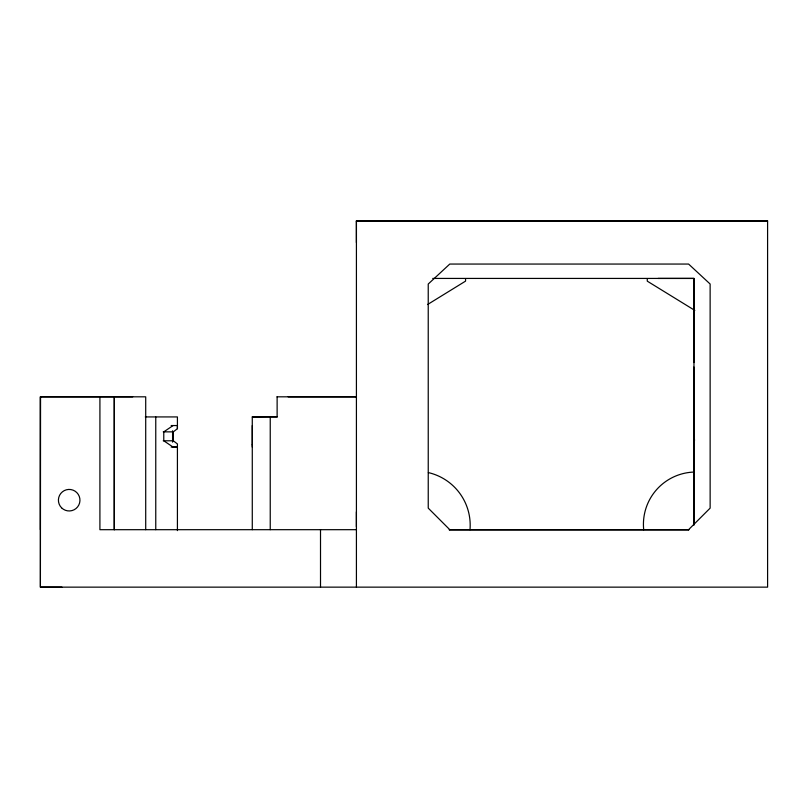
<?xml version="1.0" encoding="UTF-8"?>
<svg xmlns="http://www.w3.org/2000/svg" width="808" height="808" viewBox="0 0 808 808"><rect width="100%" height="100%" fill="white"/><g stroke="black" fill="none" stroke-linecap="round" stroke-linejoin="round"><path stroke-width="1.21" d="M40.541 396.819L40.4 587.143L61.943 587.163M99.919 396.819L99.909 529.695L356.419 529.684M145.713 529.684L145.713 396.819L40.4 396.819L40.4 587.143L767.6 587.143L767.59 220.958L356.409 220.837L356.409 242.572M155.762 529.684L155.762 416.928M163.236 431.856L173.306 431.856L177.417 428.705L177.417 416.928L145.288 416.928M252.278 447.097L252.278 444.743M252.278 425.543L252.278 444.895M270.236 529.684L270.236 416.766L277.124 416.766L277.124 396.819M320.513 587.153L320.513 529.695M356.399 526.735L356.399 511.838M647.269 278.659L647.269 281.154L694.809 310.403M693.961 524.756L693.971 278.427L432.724 278.427M693.951 361.024L693.951 362.539L694.021 278.427L658.035 278.437M688.588 529.674L710.141 508.121L710.131 284.022L688.588 264.054L449.773 264.054L428.23 284.032L428.24 508.131L449.773 529.674M173.094 425.543L163.772 431.856L163.772 440.784L172.983 447.016L177.417 447.097L171.175 447.097M427.543 304.545L465.56 281.123L465.56 278.629M252.278 529.684L252.278 416.928L270.236 416.766M693.981 440.027L694.638 440.027M767.59 220.958L356.409 221.352M132.714 396.819L40.4 396.819L40.4 529.684M276.993 396.819L356.419 396.819L288.183 396.819M252.278 416.928L277.417 416.928M171.175 425.543L177.417 425.543L177.417 428.705M163.236 440.784L173.306 440.784L177.417 443.935L177.417 530.614M449.309 529.795L688.971 529.795L449.299 529.826M693.951 396.132L694.011 525.008M693.991 517.514L693.991 519.029M693.941 367.034L693.951 409.787M356.419 220.847L356.419 587.143M173.306 431.856L173.306 440.784M172.579 430.795L172.579 442.148M643.703 529.745A52.328 52.328 0 0 1 693.415 472.084M428.361 472.589A54.015 54.015 0 0 1 470.004 529.674M114.282 396.819L114.271 529.695L114.282 396.819M61.57 507.818A10.777 10.777 0 0 0 79.588 502.99A10.777 10.777 0 0 0 66.397 489.789A10.777 10.777 0 0 0 61.57 507.818"/></g></svg>
